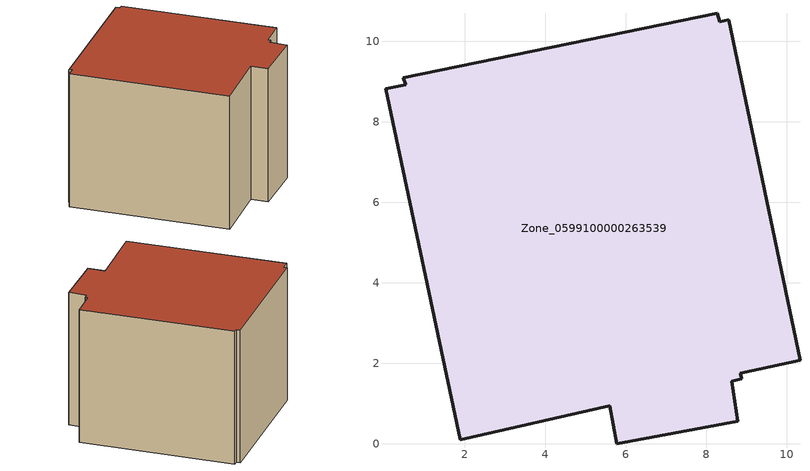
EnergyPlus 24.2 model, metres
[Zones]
Zone_0599100000263539
 floor ground (C_G): 5.78,0 5.6,0.94 1.89,0.1 0.04,8.82 0.54,8.92 0.48,9.09 8.28,10.69 8.33,10.48 8.55,10.53 10.33,2.08 8.85,1.75 8.88,1.61 8.64,1.55 8.78,0.56 z0
 wall outside (C_F): 5.6,0.94 5.78,0 8.78,0.56 8.64,1.55 8.88,1.61 8.85,1.75 10.33,2.08 8.55,10.53 8.33,10.48 8.28,10.69 0.48,9.09 0.54,8.92 0.04,8.82 1.89,0.1 5.6,0.94 z0:7.78
 roof outside (C_R): 8.88,1.61 8.85,1.75 10.33,2.08 8.55,10.53 8.33,10.48 8.28,10.69 0.48,9.09 0.54,8.92 0.04,8.82 1.89,0.1 5.6,0.94 5.78,0 8.78,0.56 8.64,1.55 z7.78
[BUILDING]
Pand.0599100000263539: North Axis=0; Terrain=City; Loads Convergence Tolerance Value=0.04; Temperature Convergence Tolerance Value=0.4; Solar Distribution=FullExterior; Maximum Number of Warmup Days=25; Minimum Number of Warmup Days=1
[Site:Location]
Rotterdam.The.Hague.AP_ZH_NLD Design_Conditions: Latitude=51.96; Longitude=4.45; Time Zone=1; Elevation=-4.5
[SITE:GROUNDTEMPERATURE:BUILDINGSURFACE]
18, 18, 18, 18, 18, 18, 18, 18, 18, 18, 18, 18
[MATERIAL] Thermal Absorptance=0.9; Solar Absorptance=0.7; Visible Absorptance=0.7
Name | Roughness | Thickness | Conductivity | Density | Specific Heat
G.D.1965 | MediumSmooth | 0.15 | 1 | 540 | 1210
F.D.1965 | Rough | 0.3 | 0.857143 | 1920 | 840
R.D.1965 | MediumRough | 0.2 | 0.08 | 1500 | 1000
[CONSTRUCTION]
C_G: G.D.1965
C_F: F.D.1965
C_R: R.D.1965
[ZONE]
Zone_0599100000263539: Type=1; Multiplier=1; Ceiling Height=Autocalculate; Volume=Autocalculate; Floor Area=autocalculate; Part of Total Floor Area=Yes
[ZONEINFILTRATION:DESIGNFLOWRATE]
Infil_Zone_0599100000263539: Zone or ZoneList or Space or SpaceList=Zone_0599100000263539; Schedule=AlwaysOn; Design Flow Rate Calculation Method=Flow/Area; Flow Rate per Floor Area=0.0042; Constant Term Coefficient=1; Temperature Term Coefficient=0; Velocity Term Coefficient=0; Velocity Squared Term Coefficient=0
[HVACTEMPLATE:ZONE:IDEALLOADSAIRSYSTEM]
Zone_0599100000263539: Maximum Heating Supply Air Temperature=50; Minimum Cooling Supply Air Temperature=13; Maximum Heating Supply Air Humidity Ratio=0.0156; Minimum Cooling Supply Air Humidity Ratio=0.0077; Heating Limit=NoLimit; Cooling Limit=NoLimit; Dehumidification Control Type=ConstantSensibleHeatRatio; Cooling Sensible Heat Ratio=0.7; Dehumidification Setpoint=60; Humidification Control Type=None; Humidification Setpoint=30; Outdoor Air Method=None; Outdoor Air Flow Rate per Person=0.00944; Outdoor Air Flow Rate per Zone Floor Area=0; Outdoor Air Flow Rate per Zone=0; Demand Controlled Ventilation Type=None; Outdoor Air Economizer Type=NoEconomizer; Heat Recovery Type=None; Sensible Heat Recovery Effectiveness=0.7; Latent Heat Recovery Effectiveness=0.65
[ZONECONTROL:THERMOSTAT]
ThermostatControl_Zone_0599100000263539: Zone or ZoneList=Zone_0599100000263539; Control Type Schedule=DualSetpointControlType; Control 1=Thermostat_Zone_0599100000263539; Temperature Difference Between Cutout And Setpoint=0
[THERMOSTATSETPOINT:DUALSETPOINT]
Thermostat_Zone_0599100000263539: Heating Setpoint Temperature Schedule=HeatingSetpoint_Zone_0599100000263539; Cooling Setpoint Temperature Schedule=CoolingSetpoint_Zone_0599100000263539
[SCHEDULE:COMPACT]
HeatingSetpoint_Zone_0599100000263539: Through: 12/31, For: AllDays, Until: 24:00, 21
CoolingSetpoint_Zone_0599100000263539: Through: 12/31, For: AllDays, Until: 24:00, 24
DualSetpointControlType: Through: 12/31, For: AllDays, Until: 24:00, 4
AlwaysOn: Through: 12/31, For: AllDays, Until: 24:00, 1
